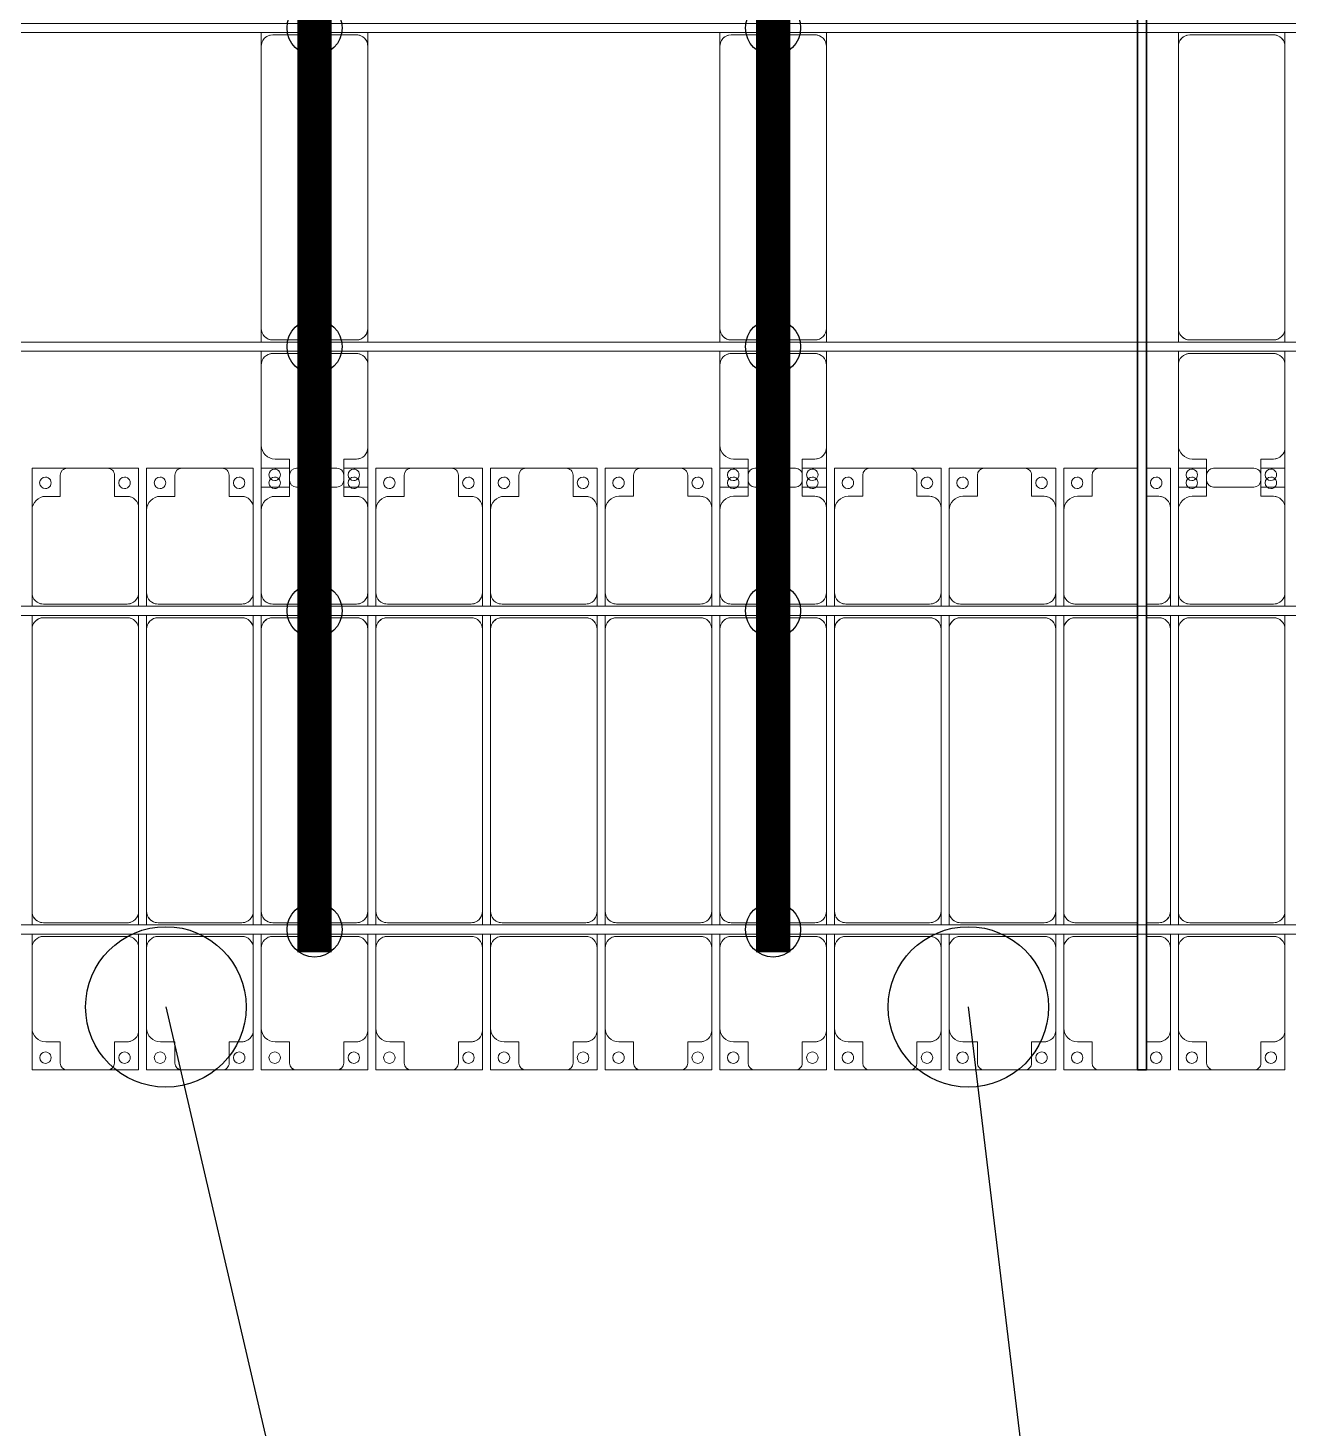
# Model space of a CAD drawing. Header units: millimetres. Extents: x -201615 to 10595, y 61217 to 115919.
# Drawn here: x -145133 to -139633, y 67985 to 74092 of the extents above; entities that cross this region are included whole.
import ezdxf

# ---------------------------------------------------------------- set-up
doc = ezdxf.new("R2010")
doc.units = ezdxf.units.MM
doc.layers.add('A-GENM', color=13, linetype='Continuous', lineweight=9)
doc.layers.add('S-BEAM', color=12, linetype='Continuous', lineweight=9)
for name, color, linetype in [('GC-BICH NEO', 6, 'Continuous'), ('GC-DAY NEO', 5, 'Continuous'), ('GC-HOP 40x60 GIA CUONG', 1, 'Continuous')]:
    doc.layers.add(name, color=color, linetype=linetype)

# ---------------------------------------------------------------- blocks, each defined once
blk = doc.blocks.new('Dải phao đi lại kèm đỡ invester - DẢI PHAO ĐI LẠI-39446-BỐ TRÍ KHUNG KẾT CẤU BÈ PIN 03')
at = {"layer": 'A-GENM', "color": 7}
for p, q in [((48758.4, 1312.2), (48911.8, 1312.2)), ((48758.4, 1129.7), (48758.4, 1312.2)), ((49088.2, 1312.2), (48911.8, 1312.2)), ((49088.2, 1312.2), (49223.4, 1312.2)), ((49223.4, 1312.2), (49223.4, 1139.7)), ((49258.4, 1312.2), (49411.8, 1312.2)), ((49258.4, 1129.7), (49258.4, 1312.2)), ((49588.2, 1312.2), (49411.8, 1312.2)), ((49588.2, 1312.2), (49723.4, 1312.2)), ((49723.4, 1312.2), (49723.4, 1139.7)), ((49758.4, 1312.2), (49881.8, 1312.2)), ((49758.4, 1129.7), (49758.4, 1312.2)), ((50088.2, 1312.2), (49911.8, 1312.2)), ((50118.2, 1312.2), (50223.4, 1312.2)), ((50223.4, 1312.2), (50223.4, 1139.7)), ((50258.4, 1312.2), (50411.8, 1312.2)), ((50258.4, 1129.7), (50258.4, 1312.2)), ((50588.2, 1312.2), (50411.8, 1312.2)), ((50588.2, 1312.2), (50723.4, 1312.2)), ((50723.4, 1312.2), (50723.4, 1139.7)), ((50758.4, 1312.2), (50911.8, 1312.2)), ((50758.4, 1129.7), (50758.4, 1312.2)), ((51088.2, 1312.2), (50911.8, 1312.2)), ((51088.2, 1312.2), (51223.4, 1312.2)), ((51223.4, 1312.2), (51223.4, 1139.7)), ((51258.4, 1312.2), (51411.8, 1312.2)), ((51258.4, 1129.7), (51258.4, 1312.2)), ((51588.2, 1312.2), (51411.8, 1312.2)), ((51588.2, 1312.2), (51723.4, 1312.2)), ((51723.4, 1312.2), (51723.4, 1139.7)), ((51758.4, 1312.2), (51881.8, 1312.2)), ((51758.4, 1129.7), (51758.4, 1312.2)), ((52088.2, 1312.2), (51911.8, 1312.2)), ((52118.2, 1312.2), (52223.4, 1312.2)), ((52223.4, 1312.2), (52223.4, 1139.7)), ((52258.4, 1312.2), (52411.8, 1312.2)), ((52258.4, 1129.7), (52258.4, 1312.2)), ((52588.2, 1312.2), (52411.8, 1312.2)), ((52588.2, 1312.2), (52723.4, 1312.2)), ((52723.4, 1312.2), (52723.4, 1139.7)), ((52758.4, 1312.2), (52911.8, 1312.2)), ((52758.4, 1129.7), (52758.4, 1312.2)), ((53088.2, 1312.2), (52911.8, 1312.2)), ((53088.2, 1312.2), (53223.4, 1312.2)), ((53223.4, 1312.2), (53223.4, 1139.7)), ((53258.4, 1312.2), (53411.8, 1312.2)), ((53258.4, 1129.7), (53258.4, 1312.2)), ((53580, 1312.2), (53411.8, 1312.2)), ((53620, 1312.2), (53723.4, 1312.2)), ((53723.4, 1312.2), (53723.4, 1139.7)), ((53758.4, 1312.2), (53881.8, 1312.2)), ((53758.4, 1129.7), (53758.4, 1312.2)), ((54088.2, 1312.2), (53911.8, 1312.2)), ((54118.2, 1312.2), (54223.4, 1312.2)), ((54223.4, 1312.2), (54223.4, 1139.7)), ((48881.8, 1282.2), (48881.8, 1189.7)), ((49118.2, 1189.7), (49118.2, 1282.2)), ((49381.8, 1282.2), (49381.8, 1189.7)), ((49618.2, 1189.7), (49618.2, 1282.2)), ((49881.8, 1282.2), (49881.8, 1189.7)), ((50118.2, 1189.7), (50118.2, 1282.2)), ((50381.8, 1282.2), (50381.8, 1189.7)), ((50618.2, 1189.7), (50618.2, 1282.2)), ((50881.8, 1282.2), (50881.8, 1189.7)), ((51118.2, 1189.7), (51118.2, 1282.2)), ((51381.8, 1282.2), (51381.8, 1189.7)), ((51618.2, 1189.7), (51618.2, 1282.2)), ((51881.8, 1282.2), (51881.8, 1189.7)), ((52118.2, 1189.7), (52118.2, 1282.2)), ((52381.8, 1282.2), (52381.8, 1189.7)), ((52618.2, 1189.7), (52618.2, 1282.2)), ((52881.8, 1282.2), (52881.8, 1189.7)), ((53118.2, 1189.7), (53118.2, 1282.2)), ((53381.8, 1282.2), (53381.8, 1189.7)), ((53881.8, 1282.2), (53881.8, 1189.7)), ((54118.2, 1189.7), (54118.2, 1282.2)), ((48881.8, 1189.7), (48818.4, 1189.7)), ((49173.4, 1189.7), (49118.2, 1189.7)), ((49381.8, 1189.7), (49318.4, 1189.7)), ((49673.4, 1189.7), (49618.2, 1189.7)), ((49881.8, 1189.7), (49818.4, 1189.7)), ((50173.4, 1189.7), (50118.2, 1189.7)), ((50381.8, 1189.7), (50318.4, 1189.7)), ((50673.4, 1189.7), (50618.2, 1189.7)), ((50881.8, 1189.7), (50818.4, 1189.7)), ((51173.4, 1189.7), (51118.2, 1189.7)), ((51381.8, 1189.7), (51318.4, 1189.7)), ((51673.4, 1189.7), (51618.2, 1189.7)), ((51881.8, 1189.7), (51818.4, 1189.7)), ((52173.4, 1189.7), (52118.2, 1189.7)), ((52381.8, 1189.7), (52318.4, 1189.7)), ((52673.4, 1189.7), (52618.2, 1189.7)), ((52881.8, 1189.7), (52818.4, 1189.7)), ((53173.4, 1189.7), (53118.2, 1189.7)), ((53381.8, 1189.7), (53318.4, 1189.7)), ((53673.4, 1189.7), (53620, 1189.7)), ((53881.8, 1189.7), (53818.4, 1189.7)), ((54173.4, 1189.7), (54118.2, 1189.7)), ((48758.4, 1129.7), (48758.4, 769.7)), ((49223.4, 769.7), (49223.4, 1139.7)), ((49258.4, 1129.7), (49258.4, 769.7)), ((49723.4, 769.7), (49723.4, 1139.7)), ((49758.4, 1129.7), (49758.4, 769.7)), ((50223.4, 769.7), (50223.4, 1139.7)), ((50258.4, 1129.7), (50258.4, 769.7)), ((50723.4, 769.7), (50723.4, 1139.7)), ((50758.4, 1129.7), (50758.4, 769.7)), ((51223.4, 769.7), (51223.4, 1139.7)), ((51258.4, 1129.7), (51258.4, 769.7)), ((51723.4, 769.7), (51723.4, 1139.7)), ((51758.4, 1129.7), (51758.4, 769.7)), ((52223.4, 769.7), (52223.4, 1139.7)), ((52258.4, 1129.7), (52258.4, 769.7)), ((52723.4, 769.7), (52723.4, 1139.7)), ((52758.4, 1129.7), (52758.4, 769.7)), ((53223.4, 769.7), (53223.4, 1139.7)), ((53258.4, 1129.7), (53258.4, 769.7)), ((53723.4, 769.7), (53723.4, 1139.7)), ((53758.4, 1129.7), (53758.4, 769.7)), ((54223.4, 769.7), (54223.4, 1139.7)), ((48758.4, 710.3), (48758.4, 769.7)), ((49223.4, 769.7), (49223.4, 710.3)), ((49258.4, 710.3), (49258.4, 769.7)), ((49723.4, 769.7), (49723.4, 710.3)), ((49758.4, 710.3), (49758.4, 769.7)), ((50223.4, 769.7), (50223.4, 710.3)), ((50258.4, 710.3), (50258.4, 769.7)), ((50723.4, 769.7), (50723.4, 710.3)), ((50758.4, 710.3), (50758.4, 769.7)), ((51223.4, 769.7), (51223.4, 710.3)), ((51258.4, 710.3), (51258.4, 769.7)), ((51723.4, 769.7), (51723.4, 710.3)), ((51758.4, 710.3), (51758.4, 769.7)), ((52223.4, 769.7), (52223.4, 710.3)), ((52258.4, 710.3), (52258.4, 769.7)), ((52723.4, 769.7), (52723.4, 710.3)), ((52758.4, 710.3), (52758.4, 769.7)), ((53223.4, 769.7), (53223.4, 710.3)), ((53258.4, 710.3), (53258.4, 769.7)), ((53723.4, 769.7), (53723.4, 710.3)), ((53758.4, 710.3), (53758.4, 769.7)), ((54223.4, 769.7), (54223.4, 710.3)), ((48808.4, 719.7), (49173.4, 719.7)), ((49308.4, 719.7), (49673.4, 719.7)), ((49808.4, 719.7), (50173.4, 719.7)), ((50308.4, 719.7), (50673.4, 719.7)), ((50808.4, 719.7), (51173.4, 719.7)), ((51308.4, 719.7), (51673.4, 719.7)), ((51808.4, 719.7), (52173.4, 719.7)), ((52308.4, 719.7), (52673.4, 719.7)), ((52808.4, 719.7), (53173.4, 719.7)), ((53308.4, 719.7), (53580, 719.7)), ((53620, 719.7), (53673.4, 719.7)), ((53808.4, 719.7), (54173.4, 719.7)), ((48758.4, 610.3), (48758.4, 670.3)), ((49173.4, 660.3), (48808.4, 660.3)), ((49223.4, 670.3), (49223.4, 610.3)), ((49258.4, 610.3), (49258.4, 670.3)), ((49673.4, 660.3), (49308.4, 660.3)), ((49723.4, 670.3), (49723.4, 610.3)), ((49758.4, 610.3), (49758.4, 670.3)), ((50173.4, 660.3), (49808.4, 660.3)), ((50223.4, 670.3), (50223.4, 610.3)), ((50258.4, 610.3), (50258.4, 670.3)), ((50673.4, 660.3), (50308.4, 660.3)), ((50723.4, 670.3), (50723.4, 610.3)), ((50758.4, 610.3), (50758.4, 670.3)), ((51173.4, 660.3), (50808.4, 660.3)), ((51223.4, 670.3), (51223.4, 610.3)), ((51258.4, 610.3), (51258.4, 670.3)), ((51673.4, 660.3), (51308.4, 660.3)), ((51723.4, 670.3), (51723.4, 610.3)), ((51758.4, 610.3), (51758.4, 670.3)), ((52173.4, 660.3), (51808.4, 660.3)), ((52223.4, 670.3), (52223.4, 610.3)), ((52258.4, 610.3), (52258.4, 670.3)), ((52673.4, 660.3), (52308.4, 660.3)), ((52723.4, 670.3), (52723.4, 610.3)), ((52758.4, 610.3), (52758.4, 670.3)), ((53173.4, 660.3), (52808.4, 660.3)), ((53223.4, 670.3), (53223.4, 610.3)), ((53258.4, 610.3), (53258.4, 670.3)), ((53580, 660.3), (53308.4, 660.3)), ((53673.4, 660.3), (53620, 660.3)), ((53723.4, 670.3), (53723.4, 610.3)), ((53758.4, 610.3), (53758.4, 670.3)), ((54173.4, 660.3), (53808.4, 660.3)), ((54223.4, 670.3), (54223.4, 610.3)), ((48758.4, 610.3), (48758.4, -620.3)), ((49223.4, -620.3), (49223.4, 610.3)), ((49258.4, 610.3), (49258.4, -620.3)), ((49723.4, -620.3), (49723.4, 610.3)), ((49758.4, 610.3), (49758.4, -620.3)), ((50223.4, -620.3), (50223.4, 610.3)), ((50258.4, 610.3), (50258.4, -620.3)), ((50723.4, -620.3), (50723.4, 610.3)), ((50758.4, 610.3), (50758.4, -620.3)), ((51223.4, -620.3), (51223.4, 610.3)), ((51258.4, 610.3), (51258.4, -620.3)), ((51723.4, -620.3), (51723.4, 610.3)), ((51758.4, 610.3), (51758.4, -620.3)), ((52223.4, -620.3), (52223.4, 610.3)), ((52258.4, 610.3), (52258.4, -620.3)), ((52723.4, -620.3), (52723.4, 610.3)), ((52758.4, 610.3), (52758.4, -620.3)), ((53223.4, -620.3), (53223.4, 610.3)), ((53258.4, 610.3), (53258.4, -620.3)), ((53723.4, -620.3), (53723.4, 610.3)), ((53758.4, 610.3), (53758.4, -620.3)), ((54223.4, -620.3), (54223.4, 610.3)), ((48758.4, -679.7), (48758.4, -620.3)), ((48808.4, -670.3), (49173.4, -670.3)), ((49223.4, -620.3), (49223.4, -679.7)), ((49258.4, -679.7), (49258.4, -620.3)), ((49308.4, -670.3), (49673.4, -670.3)), ((49723.4, -620.3), (49723.4, -679.7)), ((49758.4, -679.7), (49758.4, -620.3)), ((49808.4, -670.3), (50173.4, -670.3)), ((50223.4, -620.3), (50223.4, -679.7)), ((50258.4, -679.7), (50258.4, -620.3)), ((50308.4, -670.3), (50673.4, -670.3)), ((50723.4, -620.3), (50723.4, -679.7)), ((50758.4, -679.7), (50758.4, -620.3)), ((50808.4, -670.3), (51173.4, -670.3)), ((51223.4, -620.3), (51223.4, -679.7)), ((51258.4, -679.7), (51258.4, -620.3)), ((51308.4, -670.3), (51673.4, -670.3)), ((51723.4, -620.3), (51723.4, -679.7)), ((51758.4, -679.7), (51758.4, -620.3)), ((51808.4, -670.3), (52173.4, -670.3)), ((52223.4, -620.3), (52223.4, -679.7)), ((52258.4, -679.7), (52258.4, -620.3)), ((52308.4, -670.3), (52673.4, -670.3)), ((52723.4, -620.3), (52723.4, -679.7)), ((52758.4, -679.7), (52758.4, -620.3)), ((52808.4, -670.3), (53173.4, -670.3)), ((53223.4, -620.3), (53223.4, -679.7)), ((53258.4, -679.7), (53258.4, -620.3)), ((53308.4, -670.3), (53580, -670.3)), ((53620, -670.3), (53673.4, -670.3)), ((53723.4, -620.3), (53723.4, -679.7)), ((53758.4, -679.7), (53758.4, -620.3)), ((53808.4, -670.3), (54173.4, -670.3)), ((54223.4, -620.3), (54223.4, -679.7)), ((48758.4, -779.7), (48758.4, -719.7)), ((49173.4, -729.7), (48808.4, -729.7)), ((49223.4, -719.7), (49223.4, -778)), ((49258.4, -778), (49258.4, -719.7)), ((49673.4, -729.7), (49308.4, -729.7)), ((49723.4, -719.7), (49723.4, -778)), ((49758.4, -778), (49758.4, -719.7)), ((50173.4, -729.7), (49808.4, -729.7)), ((50223.4, -719.7), (50223.4, -778)), ((50258.4, -778), (50258.4, -719.7)), ((50673.4, -729.7), (50308.4, -729.7)), ((50723.4, -719.7), (50723.4, -778)), ((50758.4, -778), (50758.4, -719.7)), ((51173.4, -729.7), (50808.4, -729.7)), ((51223.4, -719.7), (51223.4, -779.7)), ((51258.4, -779.7), (51258.4, -719.7)), ((51673.4, -729.7), (51308.4, -729.7)), ((51723.4, -719.7), (51723.4, -778)), ((51758.4, -778), (51758.4, -719.7)), ((52173.4, -729.7), (51808.4, -729.7)), ((52223.4, -719.7), (52223.4, -778)), ((52258.4, -778), (52258.4, -719.7)), ((52673.4, -729.7), (52308.4, -729.7)), ((52723.4, -719.7), (52723.4, -778)), ((52758.4, -778), (52758.4, -719.7)), ((53173.4, -729.7), (52808.4, -729.7)), ((53223.4, -719.7), (53223.4, -778)), ((53258.4, -778), (53258.4, -719.7)), ((53580, -729.7), (53308.4, -729.7)), ((53673.4, -729.7), (53620, -729.7)), ((53723.4, -719.7), (53723.4, -778)), ((53758.4, -778), (53758.4, -719.7)), ((54173.4, -729.7), (53808.4, -729.7)), ((54223.4, -719.7), (54223.4, -778)), ((48758.4, -779.7), (48758.4, -1129.7)), ((49223.4, -1139.7), (49223.4, -779.7)), ((49258.4, -779.7), (49258.4, -1129.7)), ((49723.4, -1139.7), (49723.4, -779.7)), ((49758.4, -779.7), (49758.4, -1129.7)), ((50223.4, -1139.7), (50223.4, -779.7)), ((50258.4, -779.7), (50258.4, -1129.7)), ((50723.4, -1139.7), (50723.4, -779.7)), ((50758.4, -779.7), (50758.4, -1129.7)), ((51223.4, -1139.7), (51223.4, -779.7)), ((51258.4, -779.7), (51258.4, -1129.7)), ((51723.4, -1139.7), (51723.4, -779.7)), ((51758.4, -779.7), (51758.4, -1129.7)), ((52223.4, -1139.7), (52223.4, -779.7)), ((52258.4, -779.7), (52258.4, -1129.7)), ((52723.4, -1139.7), (52723.4, -779.7)), ((52758.4, -779.7), (52758.4, -1129.7)), ((53223.4, -1139.7), (53223.4, -779.7)), ((53258.4, -779.7), (53258.4, -1129.7)), ((53723.4, -1139.7), (53723.4, -779.7)), ((53758.4, -779.7), (53758.4, -1129.7)), ((54223.4, -1139.7), (54223.4, -779.7)), ((48758.4, -1312.2), (48758.4, -1129.7)), ((49223.4, -1139.7), (49223.4, -1312.2)), ((49258.4, -1312.2), (49258.4, -1129.7)), ((49723.4, -1139.7), (49723.4, -1312.2)), ((49758.4, -1312.2), (49758.4, -1129.7)), ((50223.4, -1139.7), (50223.4, -1312.2)), ((50258.4, -1312.2), (50258.4, -1129.7)), ((50723.4, -1139.7), (50723.4, -1312.2)), ((50758.4, -1312.2), (50758.4, -1129.7)), ((51223.4, -1139.7), (51223.4, -1312.2)), ((51258.4, -1312.2), (51258.4, -1129.7)), ((51723.4, -1139.7), (51723.4, -1312.2)), ((51758.4, -1312.2), (51758.4, -1129.7)), ((52223.4, -1139.7), (52223.4, -1312.2)), ((52258.4, -1312.2), (52258.4, -1129.7)), ((52723.4, -1139.7), (52723.4, -1312.2)), ((52758.4, -1312.2), (52758.4, -1129.7)), ((53223.4, -1139.7), (53223.4, -1312.2)), ((53258.4, -1312.2), (53258.4, -1129.7)), ((53723.4, -1139.7), (53723.4, -1312.2)), ((53758.4, -1312.2), (53758.4, -1129.7)), ((54223.4, -1139.7), (54223.4, -1312.2)), ((48818.4, -1189.7), (48881.8, -1189.7)), ((48881.8, -1189.7), (48881.8, -1282.2)), ((49118.2, -1282.2), (49118.2, -1189.7)), ((49118.2, -1189.7), (49173.4, -1189.7)), ((49318.4, -1189.7), (49381.8, -1189.7)), ((49381.8, -1189.7), (49381.8, -1282.2)), ((49618.2, -1282.2), (49618.2, -1189.7)), ((49618.2, -1189.7), (49673.4, -1189.7)), ((49818.4, -1189.7), (49881.8, -1189.7)), ((49881.8, -1189.7), (49881.8, -1282.2)), ((50118.2, -1282.2), (50118.2, -1189.7)), ((50118.2, -1189.7), (50173.4, -1189.7)), ((50318.4, -1189.7), (50381.8, -1189.7)), ((50381.8, -1189.7), (50381.8, -1282.2)), ((50618.2, -1282.2), (50618.2, -1189.7)), ((50618.2, -1189.7), (50673.4, -1189.7)), ((50818.4, -1189.7), (50881.8, -1189.7)), ((50881.8, -1189.7), (50881.8, -1282.2)), ((51118.2, -1282.2), (51118.2, -1189.7)), ((51118.2, -1189.7), (51173.4, -1189.7)), ((51318.4, -1189.7), (51381.8, -1189.7)), ((51381.8, -1189.7), (51381.8, -1282.2)), ((51618.2, -1282.2), (51618.2, -1189.7)), ((51618.2, -1189.7), (51673.4, -1189.7)), ((51818.4, -1189.7), (51881.8, -1189.7)), ((51881.8, -1189.7), (51881.8, -1282.2)), ((52118.2, -1282.2), (52118.2, -1189.7)), ((52118.2, -1189.7), (52173.4, -1189.7)), ((52318.4, -1189.7), (52381.8, -1189.7)), ((52381.8, -1189.7), (52381.8, -1282.2)), ((52618.2, -1282.2), (52618.2, -1189.7)), ((52618.2, -1189.7), (52673.4, -1189.7)), ((52818.4, -1189.7), (52881.8, -1189.7)), ((52881.8, -1189.7), (52881.8, -1282.2)), ((53118.2, -1282.2), (53118.2, -1189.7)), ((53118.2, -1189.7), (53173.4, -1189.7)), ((53318.4, -1189.7), (53381.8, -1189.7)), ((53381.8, -1189.7), (53381.8, -1282.2)), ((53620, -1189.7), (53673.4, -1189.7)), ((53818.4, -1189.7), (53881.8, -1189.7)), ((53881.8, -1189.7), (53881.8, -1282.2)), ((54118.2, -1282.2), (54118.2, -1189.7)), ((54118.2, -1189.7), (54173.4, -1189.7)), ((48911.8, -1312.2), (48758.4, -1312.2)), ((48911.8, -1312.2), (49088.2, -1312.2)), ((49223.4, -1312.2), (49088.2, -1312.2)), ((49411.8, -1312.2), (49258.4, -1312.2)), ((49411.8, -1312.2), (49588.2, -1312.2)), ((49723.4, -1312.2), (49588.2, -1312.2)), ((49911.8, -1312.2), (49758.4, -1312.2)), ((49911.8, -1312.2), (50088.2, -1312.2)), ((50223.4, -1312.2), (50088.2, -1312.2)), ((50411.8, -1312.2), (50258.4, -1312.2)), ((50411.8, -1312.2), (50588.2, -1312.2)), ((50723.4, -1312.2), (50588.2, -1312.2)), ((50911.8, -1312.2), (50758.4, -1312.2)), ((50911.8, -1312.2), (51088.2, -1312.2)), ((51223.4, -1312.2), (51088.2, -1312.2)), ((51411.8, -1312.2), (51258.4, -1312.2)), ((51411.8, -1312.2), (51588.2, -1312.2)), ((51723.4, -1312.2), (51588.2, -1312.2)), ((51911.8, -1312.2), (51758.4, -1312.2)), ((51911.8, -1312.2), (52088.2, -1312.2)), ((52223.4, -1312.2), (52088.2, -1312.2)), ((52411.8, -1312.2), (52258.4, -1312.2)), ((52411.8, -1312.2), (52588.2, -1312.2)), ((52723.4, -1312.2), (52588.2, -1312.2)), ((52911.8, -1312.2), (52758.4, -1312.2)), ((52911.8, -1312.2), (53088.2, -1312.2)), ((53223.4, -1312.2), (53088.2, -1312.2)), ((53411.8, -1312.2), (53258.4, -1312.2)), ((53411.8, -1312.2), (53580, -1312.2)), ((53723.4, -1312.2), (53620, -1312.2)), ((53911.8, -1312.2), (53758.4, -1312.2)), ((53911.8, -1312.2), (54088.2, -1312.2)), ((54223.4, -1312.2), (54088.2, -1312.2))]:
    blk.add_line(p, q, dxfattribs=at)
for centre, radius, start, end in [((48911.8, 1282.2), 30, 90, 180), ((48911.8, 1282.2), 30, 90, 135), ((49088.2, 1282.2), 30, 360, 90), ((49088.2, 1282.2), 30, 45, 90), ((49411.8, 1282.2), 30, 90, 180), ((49411.8, 1282.2), 30, 90, 135), ((49588.2, 1282.2), 30, 360, 90), ((49588.2, 1282.2), 30, 45, 90), ((49911.8, 1282.2), 30, 90, 180), ((50088.2, 1282.2), 30, 0, 90), ((50411.8, 1282.2), 30, 90, 180), ((50411.8, 1282.2), 30, 90, 135), ((50588.2, 1282.2), 30, 360, 90), ((50588.2, 1282.2), 30, 45, 90), ((50911.8, 1282.2), 30, 90, 180), ((50911.8, 1282.2), 30, 90, 135), ((51088.2, 1282.2), 30, 360, 90), ((51088.2, 1282.2), 30, 45, 90), ((51411.8, 1282.2), 30, 90, 180), ((51411.8, 1282.2), 30, 90, 135), ((51588.2, 1282.2), 30, 360, 90), ((51588.2, 1282.2), 30, 45, 90), ((51911.8, 1282.2), 30, 90, 180), ((52088.2, 1282.2), 30, 0, 90), ((52411.8, 1282.2), 30, 90, 180), ((52411.8, 1282.2), 30, 90, 135), ((52588.2, 1282.2), 30, 0, 90), ((52588.2, 1282.2), 30, 45, 90), ((52911.8, 1282.2), 30, 90, 180), ((52911.8, 1282.2), 30, 90, 135), ((53088.2, 1282.2), 30, 360, 90), ((53088.2, 1282.2), 30, 45, 90), ((53411.8, 1282.2), 30, 90, 180), ((53411.8, 1282.2), 30, 90, 135), ((53911.8, 1282.2), 30, 90, 180), ((54088.2, 1282.2), 30, 0, 90), ((48816.8, 1248.6), 25, 90, 270), ((48816.8, 1248.6), 25, 270, 90), ((49161.8, 1248.6), 25, 90, 270), ((49161.8, 1248.6), 25, 270, 90), ((49316.8, 1248.6), 25, 90, 270), ((49316.8, 1248.6), 25, 270, 90), ((49661.8, 1248.6), 25, 90, 270), ((49661.8, 1248.6), 25, 270, 90), ((49816.8, 1248.6), 25, 90, 270), ((49816.8, 1248.6), 25, 270, 90), ((50161.8, 1248.6), 25, 90, 270), ((50161.8, 1248.6), 25, 270, 90), ((50316.8, 1248.6), 25, 90, 270), ((50316.8, 1248.6), 25, 270, 90), ((50661.8, 1248.6), 25, 90, 270), ((50661.8, 1248.6), 25, 270, 90), ((50816.8, 1248.6), 25, 90, 270), ((50816.8, 1248.6), 25, 270, 90), ((51161.8, 1248.6), 25, 90, 270), ((51161.8, 1248.6), 25, 270, 90), ((51316.8, 1248.6), 25, 90, 270), ((51316.8, 1248.6), 25, 270, 90), ((51661.8, 1248.6), 25, 90, 270), ((51661.8, 1248.6), 25, 270, 90), ((51816.8, 1248.6), 25, 90, 270), ((51816.8, 1248.6), 25, 270, 90), ((52161.8, 1248.6), 25, 90, 270), ((52161.8, 1248.6), 25, 270, 90), ((52316.8, 1248.6), 25, 90, 270), ((52316.8, 1248.6), 25, 270, 90), ((52661.8, 1248.6), 25, 90, 270), ((52661.8, 1248.6), 25, 270, 90), ((52816.8, 1248.6), 25, 90, 270), ((52816.8, 1248.6), 25, 270, 90), ((53161.8, 1248.6), 25, 90, 270), ((53161.8, 1248.6), 25, 270, 90), ((53316.8, 1248.6), 25, 90, 270), ((53316.8, 1248.6), 25, 270, 90), ((53661.8, 1248.6), 25, 90, 270), ((53661.8, 1248.6), 25, 270, 90), ((53816.8, 1248.6), 25, 90, 270), ((53816.8, 1248.6), 25, 270, 90), ((54161.8, 1248.6), 25, 90, 270), ((54161.8, 1248.6), 25, 270, 90), ((48818.4, 1129.7), 60, 90, 180), ((49173.4, 1139.7), 50, 360, 90), ((49173.4, 1139.7), 50, 60, 90), ((49318.4, 1129.7), 60, 90, 180), ((49673.4, 1139.7), 50, 360, 90), ((49673.4, 1139.7), 50, 60, 90), ((49818.4, 1129.7), 60, 90, 180), ((50173.4, 1139.7), 50, 0, 90), ((50173.4, 1139.7), 50, 60, 90), ((50318.4, 1129.7), 60, 90, 180), ((50673.4, 1139.7), 50, 0, 90), ((50673.4, 1139.7), 50, 60, 90), ((50818.4, 1129.7), 60, 90, 180), ((51173.4, 1139.7), 50, 360, 90), ((51173.4, 1139.7), 50, 60, 90), ((51318.4, 1129.7), 60, 90, 180), ((51673.4, 1139.7), 50, 360, 90), ((51673.4, 1139.7), 50, 60, 90), ((51818.4, 1129.7), 60, 90, 180), ((52173.4, 1139.7), 50, 360, 90), ((52173.4, 1139.7), 50, 60, 90), ((52318.4, 1129.7), 60, 90, 180), ((52673.4, 1139.7), 50, 0, 90), ((52673.4, 1139.7), 50, 60, 90), ((52818.4, 1129.7), 60, 90, 180), ((53173.4, 1139.7), 50, 360, 90), ((53173.4, 1139.7), 50, 60, 90), ((53318.4, 1129.7), 60, 90, 180), ((53673.4, 1139.7), 50, 360, 90), ((53673.4, 1139.7), 50, 60, 90), ((53818.4, 1129.7), 60, 90, 180), ((54173.4, 1139.7), 50, 360, 90), ((54173.4, 1139.7), 50, 60, 90), ((48808.4, 769.7), 50, 180, 270), ((49173.4, 769.7), 50, 270, 360), ((49308.4, 769.7), 50, 180, 270), ((49673.4, 769.7), 50, 270, 0), ((49808.4, 769.7), 50, 180, 270), ((50173.4, 769.7), 50, 270, 0), ((50308.4, 769.7), 50, 180, 270), ((50673.4, 769.7), 50, 270, 0), ((50808.4, 769.7), 50, 180, 270), ((51173.4, 769.7), 50, 270, 0), ((51308.4, 769.7), 50, 180, 270), ((51673.4, 769.7), 50, 270, 0), ((51808.4, 769.7), 50, 180, 270), ((52173.4, 769.7), 50, 270, 360), ((52308.4, 769.7), 50, 180, 270), ((52673.4, 769.7), 50, 270, 360), ((52808.4, 769.7), 50, 180, 270), ((53173.4, 769.7), 50, 270, 0), ((53308.4, 769.7), 50, 180, 270), ((53673.4, 769.7), 50, 270, 0), ((53808.4, 769.7), 50, 180, 270), ((54173.4, 769.7), 50, 270, 0), ((48808.4, 769.7), 50, 240, 270), ((49173.4, 769.7), 50, 270, 300), ((49308.4, 769.7), 50, 240, 270), ((49673.4, 769.7), 50, 270, 300), ((49808.4, 769.7), 50, 240, 270), ((50173.4, 769.7), 50, 270, 300), ((50308.4, 769.7), 50, 240, 270), ((50673.4, 769.7), 50, 270, 300), ((50808.4, 769.7), 50, 240, 270), ((51173.4, 769.7), 50, 270, 300), ((51308.4, 769.7), 50, 240, 270), ((51673.4, 769.7), 50, 270, 300), ((51808.4, 769.7), 50, 240, 270), ((52173.4, 769.7), 50, 270, 300), ((52308.4, 769.7), 50, 240, 270), ((52673.4, 769.7), 50, 270, 300), ((52808.4, 769.7), 50, 240, 270), ((53173.4, 769.7), 50, 270, 300), ((53308.4, 769.7), 50, 240, 269.00955), ((53673.4, 769.7), 50, 270, 300), ((53808.4, 769.7), 50, 240, 270), ((54173.4, 769.7), 50, 270, 300), ((48808.4, 610.3), 50, 90, 180), ((48808.4, 610.3), 50, 105, 165), ((49173.4, 610.3), 50, 360, 90), ((49173.4, 610.3), 50, 60, 90), ((49173.4, 610.3), 50, 15, 45), ((49308.4, 610.3), 50, 90, 180), ((49308.4, 610.3), 50, 105, 165), ((49673.4, 610.3), 50, 360, 90), ((49673.4, 610.3), 50, 60, 90), ((49673.4, 610.3), 50, 15, 45), ((49808.4, 610.3), 50, 90, 180), ((49808.4, 610.3), 50, 105, 165), ((50173.4, 610.3), 50, 0, 90), ((50173.4, 610.3), 50, 60, 90), ((50173.4, 610.3), 50, 15, 45), ((50308.4, 610.3), 50, 90, 180), ((50308.4, 610.3), 50, 105, 165), ((50673.4, 610.3), 50, 0, 90), ((50673.4, 610.3), 50, 60, 90), ((50673.4, 610.3), 50, 15, 45), ((50808.4, 610.3), 50, 90, 180), ((50808.4, 610.3), 50, 105, 165), ((51173.4, 610.3), 50, 360, 90), ((51173.4, 610.3), 50, 60, 90), ((51173.4, 610.3), 50, 15, 45), ((51308.4, 610.3), 50, 90, 180), ((51308.4, 610.3), 50, 105, 165), ((51673.4, 610.3), 50, 360, 90), ((51673.4, 610.3), 50, 60, 90), ((51673.4, 610.3), 50, 15, 45), ((51808.4, 610.3), 50, 90, 180), ((51808.4, 610.3), 50, 105, 165), ((52173.4, 610.3), 50, 360, 90), ((52173.4, 610.3), 50, 60, 90), ((52173.4, 610.3), 50, 15, 45), ((52308.4, 610.3), 50, 90, 180), ((52308.4, 610.3), 50, 135, 165), ((52308.4, 610.3), 50, 105, 134.50198), ((52673.4, 610.3), 50, 0, 90), ((52673.4, 610.3), 50, 60, 90), ((52673.4, 610.3), 50, 15, 45), ((52808.4, 610.3), 50, 90, 180), ((52808.4, 610.3), 50, 105, 165), ((53173.4, 610.3), 50, 360, 90), ((53173.4, 610.3), 50, 60, 90), ((53173.4, 610.3), 50, 15, 45), ((53308.4, 610.3), 50, 90, 180), ((53308.4, 610.3), 50, 105, 165), ((53673.4, 610.3), 50, 360, 90), ((53673.4, 610.3), 50, 60, 90), ((53673.4, 610.3), 50, 16.47032, 45), ((53808.4, 610.3), 50, 90, 180), ((53808.4, 610.3), 50, 105, 165), ((54173.4, 610.3), 50, 0, 90), ((54173.4, 610.3), 50, 60, 90), ((54173.4, 610.3), 50, 15, 45), ((48808.4, -620.3), 50, 180, 270), ((48808.4, -620.3), 50, 210, 270), ((49173.4, -620.3), 50, 270, 360), ((49173.4, -620.3), 50, 270, 300), ((49173.4, -620.3), 50, 315, 345), ((49308.4, -620.3), 50, 180, 270), ((49308.4, -620.3), 50, 210, 270), ((49673.4, -620.3), 50, 270, 360), ((49673.4, -620.3), 50, 270, 300), ((49673.4, -620.3), 50, 315, 345), ((49808.4, -620.3), 50, 180, 270), ((49808.4, -620.3), 50, 210, 270), ((50173.4, -620.3), 50, 270, 360), ((50173.4, -620.3), 50, 270, 300), ((50173.4, -620.3), 50, 315, 345), ((50308.4, -620.3), 50, 180, 270), ((50308.4, -620.3), 50, 210, 270), ((50673.4, -620.3), 50, 270, 0), ((50673.4, -620.3), 50, 270, 300), ((50673.4, -620.3), 50, 315, 345), ((50808.4, -620.3), 50, 180, 270), ((50808.4, -620.3), 50, 210, 270), ((51173.4, -620.3), 50, 270, 360), ((51173.4, -620.3), 50, 270, 300), ((51173.4, -620.3), 50, 315, 345), ((51308.4, -620.3), 50, 180, 270), ((51308.4, -620.3), 50, 210, 270), ((51673.4, -620.3), 50, 270, 0), ((51673.4, -620.3), 50, 270, 300), ((51673.4, -620.3), 50, 315, 345), ((51808.4, -620.3), 50, 180, 270), ((51808.4, -620.3), 50, 210, 270), ((52173.4, -620.3), 50, 270, 360), ((52173.4, -620.3), 50, 270, 300), ((52173.4, -620.3), 50, 315, 345), ((52308.4, -620.3), 50, 180, 270), ((52308.4, -620.3), 50, 210, 270), ((52673.4, -620.3), 50, 270, 0), ((52673.4, -620.3), 50, 270, 300), ((52673.4, -620.3), 50, 315, 345), ((52808.4, -620.3), 50, 180, 270), ((52808.4, -620.3), 50, 210, 270), ((53173.4, -620.3), 50, 270, 0), ((53173.4, -620.3), 50, 270, 300), ((53173.4, -620.3), 50, 315, 345), ((53308.4, -620.3), 50, 180, 270), ((53308.4, -620.3), 50, 210, 268.98822), ((53673.4, -620.3), 50, 270, 360), ((53673.4, -620.3), 50, 270, 300), ((53673.4, -620.3), 50, 315, 343.47962), ((53808.4, -620.3), 50, 180, 270), ((53808.4, -620.3), 50, 210, 270), ((54173.4, -620.3), 50, 270, 0), ((54173.4, -620.3), 50, 270, 300), ((54173.4, -620.3), 50, 315, 345), ((48808.4, -779.7), 50, 90, 180), ((48808.4, -779.7), 50, 90, 120), ((49173.4, -779.7), 50, 360, 90), ((49173.4, -779.7), 50, 60, 90), ((49308.4, -779.7), 50, 90, 180), ((49308.4, -779.7), 50, 90, 120), ((49673.4, -779.7), 50, 360, 90), ((49673.4, -779.7), 50, 60, 90), ((49808.4, -779.7), 50, 90, 180), ((49808.4, -779.7), 50, 90, 120), ((50173.4, -779.7), 50, 0, 90), ((50173.4, -779.7), 50, 60, 90), ((50308.4, -779.7), 50, 90, 180), ((50308.4, -779.7), 50, 90, 120), ((50673.4, -779.7), 50, 360, 90), ((50673.4, -779.7), 50, 60, 90), ((50808.4, -779.7), 50, 90, 180), ((50808.4, -779.7), 50, 90, 120), ((51173.4, -779.7), 50, 360, 90), ((51173.4, -779.7), 50, 60, 90), ((51308.4, -779.7), 50, 90, 180), ((51308.4, -779.7), 50, 90, 120), ((51673.4, -779.7), 50, 360, 90), ((51673.4, -779.7), 50, 60, 90), ((51808.4, -779.7), 50, 90, 180), ((51808.4, -779.7), 50, 90, 120), ((52173.4, -779.7), 50, 360, 90), ((52173.4, -779.7), 50, 60, 90), ((52308.4, -779.7), 50, 90, 180), ((52308.4, -779.7), 50, 90, 120), ((52673.4, -779.7), 50, 360, 90), ((52673.4, -779.7), 50, 60, 90), ((52808.4, -779.7), 50, 90, 180), ((52808.4, -779.7), 50, 90, 120), ((53173.4, -779.7), 50, 360, 90), ((53173.4, -779.7), 50, 60, 90), ((53308.4, -779.7), 50, 90, 180), ((53308.4, -779.7), 50, 91.01269, 120), ((53673.4, -779.7), 50, 360, 90), ((53673.4, -779.7), 50, 60, 90), ((53808.4, -779.7), 50, 90, 180), ((53808.4, -779.7), 50, 90, 120), ((54173.4, -779.7), 50, 360, 90), ((54173.4, -779.7), 50, 60, 90), ((48818.4, -1129.7), 60, 180, 270), ((49173.4, -1139.7), 50, 270, 0), ((49318.4, -1129.7), 60, 180, 270), ((49673.4, -1139.7), 50, 270, 0), ((49818.4, -1129.7), 60, 180, 270), ((50173.4, -1139.7), 50, 270, 360), ((50318.4, -1129.7), 60, 180, 270), ((50673.4, -1139.7), 50, 270, 0), ((50818.4, -1129.7), 60, 180, 270), ((51173.4, -1139.7), 50, 270, 0), ((51318.4, -1129.7), 60, 180, 270), ((51673.4, -1139.7), 50, 270, 0), ((51818.4, -1129.7), 60, 180, 270), ((52173.4, -1139.7), 50, 270, 360), ((52318.4, -1129.7), 60, 180, 270), ((52673.4, -1139.7), 50, 270, 360), ((52818.4, -1129.7), 60, 180, 270), ((53173.4, -1139.7), 50, 270, 0), ((53318.4, -1129.7), 60, 180, 270), ((53673.4, -1139.7), 50, 270, 0), ((53818.4, -1129.7), 60, 180, 270), ((54173.4, -1139.7), 50, 270, 0), ((49173.4, -1139.7), 50, 270, 300), ((49673.4, -1139.7), 50, 270, 300), ((50173.4, -1139.7), 50, 270, 300), ((50673.4, -1139.7), 50, 270, 300), ((51173.4, -1139.7), 50, 270, 300), ((51673.4, -1139.7), 50, 270, 300), ((52173.4, -1139.7), 50, 270, 300), ((52673.4, -1139.7), 50, 270, 300), ((53173.4, -1139.7), 50, 270, 300), ((53673.4, -1139.7), 50, 270, 300), ((54173.4, -1139.7), 50, 270, 300), ((48816.8, -1258.6), 25, 90, 270), ((48816.8, -1258.6), 25, 270, 90), ((48911.8, -1282.2), 30, 180, 270), ((49088.2, -1282.2), 30, 270, 360), ((49161.8, -1258.6), 25, 90, 270), ((49161.8, -1258.6), 25, 270, 90), ((49316.8, -1258.6), 25, 90, 270), ((49316.8, -1258.6), 25, 270, 90), ((49411.8, -1282.2), 30, 180, 270), ((49588.2, -1282.2), 30, 270, 0), ((49661.8, -1258.6), 25, 90, 270), ((49661.8, -1258.6), 25, 270, 90), ((49816.8, -1258.6), 25, 90, 270), ((49816.8, -1258.6), 25, 270, 90), ((49911.8, -1282.2), 30, 180, 270), ((50088.2, -1282.2), 30, 270, 360), ((50161.8, -1258.6), 25, 90, 270), ((50161.8, -1258.6), 25, 270, 90), ((50316.8, -1258.6), 25, 90, 270), ((50316.8, -1258.6), 25, 270, 90), ((50411.8, -1282.2), 30, 180, 270), ((50588.2, -1282.2), 30, 270, 0), ((50661.8, -1258.6), 25, 90, 270), ((50661.8, -1258.6), 25, 270, 90), ((50816.8, -1258.6), 25, 90, 270), ((50816.8, -1258.6), 25, 270, 90), ((50911.8, -1282.2), 30, 180, 270), ((51088.2, -1282.2), 30, 270, 0), ((51161.8, -1258.6), 25, 90, 270), ((51161.8, -1258.6), 25, 270, 90), ((51316.8, -1258.6), 25, 90, 270), ((51316.8, -1258.6), 25, 270, 90), ((51411.8, -1282.2), 30, 180, 270), ((51588.2, -1282.2), 30, 270, 0), ((51661.8, -1258.6), 25, 90, 270), ((51661.8, -1258.6), 25, 270, 90), ((51816.8, -1258.6), 25, 90, 270), ((51816.8, -1258.6), 25, 270, 90), ((51911.8, -1282.2), 30, 180, 270), ((52088.2, -1282.2), 30, 270, 0), ((52161.8, -1258.6), 25, 90, 270), ((52161.8, -1258.6), 25, 270, 90), ((52316.8, -1258.6), 25, 90, 270), ((52316.8, -1258.6), 25, 270, 90), ((52411.8, -1282.2), 30, 180, 270), ((52588.2, -1282.2), 30, 270, 360), ((52661.8, -1258.6), 25, 90, 270), ((52661.8, -1258.6), 25, 270, 90), ((52816.8, -1258.6), 25, 90, 270), ((52816.8, -1258.6), 25, 270, 90), ((52911.8, -1282.2), 30, 180, 270), ((53088.2, -1282.2), 30, 270, 0), ((53161.8, -1258.6), 25, 90, 270), ((53161.8, -1258.6), 25, 270, 90), ((53316.8, -1258.6), 25, 90, 270), ((53316.8, -1258.6), 25, 270, 90), ((53411.8, -1282.2), 30, 180, 270), ((53661.8, -1258.6), 25, 90, 270), ((53661.8, -1258.6), 25, 270, 90), ((53816.8, -1258.6), 25, 90, 270), ((53816.8, -1258.6), 25, 270, 90), ((53911.8, -1282.2), 30, 180, 270), ((54088.2, -1282.2), 30, 270, 0), ((54161.8, -1258.6), 25, 90, 270), ((54161.8, -1258.6), 25, 270, 90), ((48911.8, -1282.2), 30, 225, 270), ((49088.2, -1282.2), 30, 270, 315), ((49411.8, -1282.2), 30, 225, 270), ((49588.2, -1282.2), 30, 270, 315), ((49911.8, -1282.2), 30, 225, 270), ((50088.2, -1282.2), 30, 270, 315), ((50411.8, -1282.2), 30, 225, 270), ((50588.2, -1282.2), 30, 270, 315), ((50911.8, -1282.2), 30, 225, 270), ((51088.2, -1282.2), 30, 270, 315), ((51411.8, -1282.2), 30, 225, 270), ((51588.2, -1282.2), 30, 270, 315), ((51911.8, -1282.2), 30, 225, 270), ((52088.2, -1282.2), 30, 270, 315), ((52411.8, -1282.2), 30, 225, 270), ((52588.2, -1282.2), 30, 270, 315), ((52911.8, -1282.2), 30, 225, 270), ((53088.2, -1282.2), 30, 270, 315), ((53411.8, -1282.2), 30, 225, 270), ((53911.8, -1282.2), 30, 225, 270), ((54088.2, -1282.2), 30, 270, 315)]:
    blk.add_arc(centre, radius, start, end, dxfattribs=at)
blk = doc.blocks.new('Dai phao do pin - DẢI PHAO ĐỠ PIN-16696-BỐ TRÍ KHUNG KẾT CẤU BÈ PIN 03')
at = {"layer": 'A-GENM', "color": 7}
for p, q in [((-1312.2, 241.6), (-1129.7, 241.6)), ((-1312.2, 118.2), (-1312.2, 241.6)), ((-779.7, 241.6), (-1129.7, 241.6)), ((-779.7, 241.6), (-719.7, 241.6)), ((-729.7, -173.4), (-729.7, 191.6)), ((-679.7, 241.6), (-620.3, 241.6)), ((-670.3, 191.6), (-670.3, -173.4)), ((610.3, 241.6), (-620.3, 241.6)), ((610.3, 241.6), (670.3, 241.6)), ((660.3, -173.4), (660.3, 191.6)), ((-1189.7, 181.6), (-1189.7, 118.2)), ((-1312.2, 88.2), (-1312.2, -88.2)), ((-1189.7, 118.2), (-1282.2, 118.2)), ((-1312.2, -223.4), (-1312.2, -118.2)), ((-1282.2, -118.2), (-1189.7, -118.2)), ((-1189.7, -118.2), (-1189.7, -173.4)), ((-1139.7, -223.4), (-1312.2, -223.4)), ((-1139.7, -223.4), (-779.7, -223.4)), ((-719.7, -223.4), (-779.7, -223.4)), ((-620.3, -223.4), (-679.7, -223.4)), ((-620.3, -223.4), (610.3, -223.4)), ((670.3, -223.4), (610.3, -223.4))]:
    blk.add_line(p, q, dxfattribs=at)
for centre, radius, start, end in [((-1258.6, 183.2), 25, 0, 180), ((-1129.7, 181.6), 60, 90, 180), ((-779.7, 191.6), 50, 360, 90), ((-779.7, 191.6), 50, 360, 30), ((-620.3, 191.6), 50, 90, 180), ((-620.3, 191.6), 50, 120, 180), ((610.3, 191.6), 50, 360, 90), ((610.3, 191.6), 50, 15, 75), ((-1258.6, 183.2), 25, 180, 0), ((-1282.2, 88.2), 30, 90, 180), ((-1282.2, -88.2), 30, 180, 270), ((-1258.6, -161.8), 25, 0, 180), ((-1258.6, -161.8), 25, 180, 0), ((-1139.7, -173.4), 50, 180, 270), ((-1139.7, -173.4), 50, 180, 210), ((-779.7, -173.4), 50, 270, 360), ((-779.7, -173.4), 50, 330, 360), ((-620.3, -173.4), 50, 180, 270), ((-620.3, -173.4), 50, 180, 210), ((610.3, -173.4), 50, 270, 360), ((610.3, -173.4), 50, 330, 360), ((-620.3, -173.4), 50, 225, 255), ((610.3, -173.4), 50, 285, 315)]:
    blk.add_arc(centre, radius, start, end, dxfattribs=at)
blk = doc.blocks.new('Dầm C52 - Dầm C52-37700-BỐ TRÍ KHUNG KẾT CẤU BÈ PIN 03')
at = {"layer": 'S-BEAM', "color": 1, "lineweight": 18}
for p, q in [((-50562.7, 20), (50562.7, 20)), ((50562.7, -20), (-50562.7, -20))]:
    blk.add_line(p, q, dxfattribs=at)
blk = doc.blocks.new('Dầm C52 - Hộp 40x60-33945-BỐ TRÍ KHUNG KẾT CẤU BÈ PIN 03')
at = {"layer": 'S-BEAM', "color": 3, "lineweight": 35}
for p, q in [((-19602.5, -20), (-19602.5, 20)), ((-19602.5, 20), (19602.5, 20)), ((19602.5, -20), (-19602.5, -20))]:
    blk.add_line(p, q, dxfattribs=at)
blk = doc.blocks.new('HOBANMONG_BEPIN 3_rvt-1-BỐ TRÍ KHUNG KẾT CẤU BÈ PIN 03')
at = {"layer": 'A-GENM', "lineweight": 9}
for name, p, rotation in [('Dai phao do pin - DẢI PHAO ĐỠ PIN-16696-BỐ TRÍ KHUNG KẾT CẤU BÈ PIN 03', (-143874.4, 73401.6), 90.00075860989254), ('Dai phao do pin - DẢI PHAO ĐỠ PIN-16696-BỐ TRÍ KHUNG KẾT CẤU BÈ PIN 03', (-141874.4, 73401.7), 90.00075860989254), ('Dai phao do pin - DẢI PHAO ĐỠ PIN-16696-BỐ TRÍ KHUNG KẾT CẤU BÈ PIN 03', (-139874.4, 73401.7), 90.00075860989254), ('Dải phao đi lại kèm đỡ invester - DẢI PHAO ĐI LẠI-39446-BỐ TRÍ KHUNG KẾT CẤU BÈ PIN 03', (-193874.4, 70858.8), 0.0007586094741477002)]:
    blk.add_blockref(name, p, dxfattribs=dict(at, rotation=rotation))
at = {"layer": 'S-BEAM', "lineweight": 9}
for name, p, rotation in [('Dầm C52 - Hộp 40x60-33945-BỐ TRÍ KHUNG KẾT CẤU BÈ PIN 03', (-140274.6, 89149.9), 90.00075860989091), ('Dầm C52 - Dầm C52-37700-BỐ TRÍ KHUNG KẾT CẤU BÈ PIN 03', (-143908.8, 74092), 180.0007586094741), ('Dầm C52 - Dầm C52-37700-BỐ TRÍ KHUNG KẾT CẤU BÈ PIN 03', (-143908.8, 72702), 180.0007586094741), ('Dầm C52 - Dầm C52-37700-BỐ TRÍ KHUNG KẾT CẤU BÈ PIN 03', (-143908.7, 71549.8), 180.0007586094741), ('Dầm C52 - Dầm C52-37700-BỐ TRÍ KHUNG KẾT CẤU BÈ PIN 03', (-143908.7, 70159.8), 180.0007586094741)]:
    blk.add_blockref(name, p, dxfattribs=dict(at, rotation=rotation))

msp = doc.modelspace()

# ---------------------------------------------------------------- linework, layer by layer
at = {"layer": 'GC-BICH NEO'}
for centre in [(-144532.2, 69822), (-141032.2, 69822)]:
    msp.add_circle(centre, 350, dxfattribs=at)
at = {"layer": 'GC-DAY NEO'}
for p, q in [((-144532.2, 69822), (-142719.5, 62030.1)), ((-141032.2, 69822), (-140080.4, 61878.8))]:
    msp.add_line(p, q, dxfattribs=at)
at = {"layer": 'GC-HOP 40x60 GIA CUONG', "const_width": 150}
for points in [[(-143883.7, 70059.8), (-143883.7, 85059.8)], [(-141883.7, 70059.8), (-141883.7, 85059.8)]]:
    msp.add_lwpolyline(points, dxfattribs=at)
at = {"layer": 'GC-HOP 40x60 GIA CUONG'}
for centre in [(-143883.7, 74092), (-141883.7, 74092), (-143883.7, 72702), (-141883.7, 72702), (-143883.7, 71549.8), (-141883.7, 71549.8), (-143883.7, 70159.8), (-141883.7, 70159.8)]:
    msp.add_circle(centre, 120, dxfattribs=at)

# ---------------------------------------------------------------- block references
at = {"lineweight": 5}
msp.add_blockref('HOBANMONG_BEPIN 3_rvt-1-BỐ TRÍ KHUNG KẾT CẤU BÈ PIN 03', (0, 0), dxfattribs=at)

doc.saveas('drawing.dxf')
